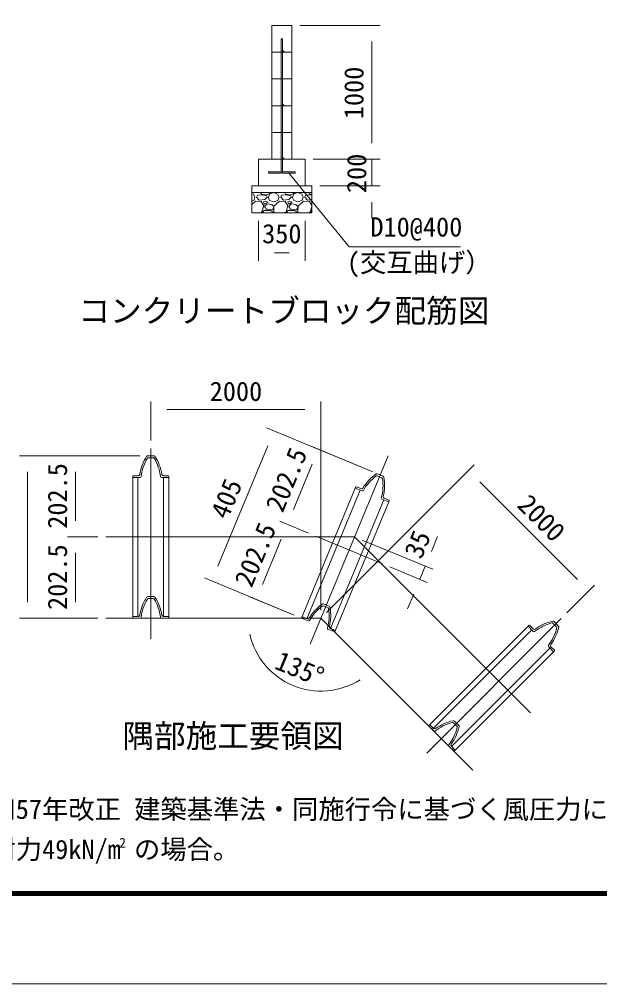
# Model space of a CAD drawing. Units: millimetres, scale not verified, with parts at other scales. Extents: x -12600 to 12600, y -8910 to 8910.
# Drawn here: x 1391 to 5731, y -8910 to -1699 of the extents above; entities that cross this region are included whole.
import ezdxf
from ezdxf.enums import TextEntityAlignment as Align

# ---------------------------------------------------------------- set-up
doc = ezdxf.new("R2010")
doc.units = ezdxf.units.MM
doc.header["$LTSCALE"] = 60
doc.linetypes.add('USER1', pattern=[50.8, 31.75, -6.35, 6.35, -6.35])
doc.layers.add('0-0_D-TTL-TXT', color=7, linetype='Continuous')
for name, color, linetype, lineweight in [('0-1_D-BMK', 2, 'USER1', 13), ('0-2_D-DCR-HCH', 7, 'Continuous', 9), ('0-3_D-STR4', 7, 'Continuous', 9), ('0-4_D-STR1', 1, 'Continuous', 18), ('0-5_D-BGD', 7, 'Continuous', 9), ('0-6_D-STR3', 3, 'Continuous', 13), ('0-7_D-STR-DIM', 7, 'Continuous', 9), ('0-9_D-STR-TXT', 7, 'Continuous', 9), ('0-B_D-TTL', 7, 'Continuous', 9)]:
    doc.layers.add(name, color=color, linetype=linetype, lineweight=lineweight)
doc.styles.add('ＭＳ ゴシック', font='')
doc.styles.get('ＭＳ ゴシック').set_extended_font_data('MS Gothic')

msp = doc.modelspace()

# ---------------------------------------------------------------- linework, layer by layer
at = {"layer": '0-1_D-BMK'}
for p, q in [((2374.29, -6330.57), (2374.29, -4908.07)), ((3566.78, -6370.3), (4149.42, -4963.69)), ((3898.56, -5569.32), (2039.29, -5569.32)), ((4107.55, -5770.32), (3608.65, -5563.67)), ((3898.56, -5569.32), (5213.25, -6884.02)), ((3646.92, -6176.82), (2039.29, -6176.82)), ((3646.92, -6176.82), (4783.69, -7313.59)), ((4438.09, -7185.43), (5443.95, -6179.57))]:
    msp.add_line(p, q, dxfattribs=at)
at = {"layer": '0-2_D-DCR-HCH'}
for p, q in [((3128.72, -3000.25), (3142.62, -3005.46)), ((3142.62, -3005.46), (3153.42, -3028.86)), ((3166.02, -3028.86), (3171.42, -3014.46)), ((3205.62, -3010.86), (3171.42, -3014.46)), ((3202.02, -3005.46), (3195.81, -2994.81)), ((3247.02, -3009.06), (3202.02, -3005.46)), ((3241.62, -3019.86), (3205.62, -3010.86)), ((3243.42, -3028.86), (3241.62, -3019.86)), ((3274.22, -2994.81), (3247.02, -3009.06)), ((3254.22, -3028.86), (3265.02, -3003.66)), ((3265.02, -3003.66), (3293.34, -2994.81)), ((3294.22, -2994.81), (3322.62, -3005.46)), ((3322.62, -3005.46), (3333.42, -3028.86)), ((3346.02, -3028.86), (3351.42, -3014.46)), ((3385.62, -3010.86), (3351.42, -3014.46)), ((3382.02, -3005.46), (3375.81, -2994.81)), ((3427.02, -3009.06), (3382.02, -3005.46)), ((3421.62, -3019.86), (3385.62, -3010.86)), ((3423.42, -3028.86), (3421.62, -3019.86)), ((3454.22, -2994.81), (3427.02, -3009.06)), ((3434.22, -3028.86), (3445.02, -3003.66)), ((3445.02, -3003.66), (3473.34, -2994.81)), ((3474.22, -2994.81), (3502.62, -3005.46)), ((3502.62, -3005.46), (3513.42, -3028.86)), ((3526.02, -3028.86), (3531.42, -3014.46)), ((3565.62, -3010.86), (3531.42, -3014.46)), ((3562.02, -3005.46), (3555.81, -2994.81)), ((3578.72, -3006.8), (3562.02, -3005.46)), ((3578.72, -3014.13), (3565.62, -3010.86)), ((3128.72, -3058.68), (3144.42, -3054.06)), ((3157.02, -3057.66), (3128.72, -3083.5)), ((3144.42, -3054.06), (3153.42, -3028.86)), ((3200.22, -3061.26), (3157.02, -3057.66)), ((3185.82, -3050.46), (3166.02, -3028.86)), ((3227.22, -3046.86), (3185.82, -3050.46)), ((3220.02, -3093.66), (3200.22, -3061.26)), ((3205.62, -3138.66), (3220.02, -3093.66)), ((3230.82, -3057.66), (3218.22, -3063.06)), ((3218.22, -3063.06), (3225.42, -3081.06)), ((3225.42, -3081.06), (3252.42, -3064.86)), ((3243.42, -3079.26), (3225.42, -3097.26)), ((3225.42, -3097.26), (3239.82, -3118.86)), ((3243.42, -3028.86), (3227.22, -3046.86)), ((3252.42, -3064.86), (3230.82, -3057.66)), ((3279.42, -3084.66), (3243.42, -3079.26)), ((3252.42, -3028.86), (3263.22, -3054.06)), ((3263.22, -3054.06), (3293.82, -3063.06)), ((3293.82, -3097.26), (3279.42, -3084.66)), ((3293.82, -3063.06), (3324.42, -3054.06)), ((3295.62, -3095.46), (3293.82, -3133.26)), ((3293.82, -3108.06), (3293.82, -3097.26)), ((3337.02, -3057.66), (3295.62, -3095.46)), ((3324.42, -3054.06), (3333.42, -3028.86)), ((3380.22, -3061.26), (3337.02, -3057.66)), ((3365.82, -3050.46), (3346.02, -3028.86)), ((3407.22, -3046.86), (3365.82, -3050.46)), ((3400.02, -3093.66), (3380.22, -3061.26)), ((3385.62, -3138.66), (3400.02, -3093.66)), ((3410.82, -3057.66), (3398.22, -3063.06)), ((3398.22, -3063.06), (3405.42, -3081.06)), ((3405.42, -3081.06), (3432.42, -3064.86)), ((3423.42, -3079.26), (3405.42, -3097.26)), ((3405.42, -3097.26), (3419.82, -3118.86)), ((3423.42, -3028.86), (3407.22, -3046.86)), ((3432.42, -3064.86), (3410.82, -3057.66)), ((3459.42, -3084.66), (3423.42, -3079.26)), ((3432.42, -3028.86), (3443.22, -3054.06)), ((3443.22, -3054.06), (3473.82, -3063.06)), ((3473.82, -3097.26), (3459.42, -3084.66)), ((3473.82, -3063.06), (3504.42, -3054.06)), ((3475.62, -3095.46), (3473.82, -3133.26)), ((3473.82, -3108.06), (3473.82, -3097.26)), ((3517.02, -3057.66), (3475.62, -3095.46)), ((3504.42, -3054.06), (3513.42, -3028.86)), ((3560.22, -3061.26), (3517.02, -3057.66)), ((3545.82, -3050.46), (3526.02, -3028.86)), ((3578.72, -3047.6), (3545.82, -3050.46)), ((3578.72, -3091.53), (3560.22, -3061.26)), ((3565.62, -3138.66), (3578.72, -3097.72)), ((3578.72, -3062.85), (3578.22, -3063.06)), ((3578.22, -3063.06), (3578.72, -3064.31)), ((3197.66, -3144.81), (3205.62, -3138.66)), ((3206.56, -3144.81), (3221.82, -3127.86)), ((3221.82, -3127.86), (3268.62, -3127.86)), ((3239.82, -3118.86), (3284.82, -3124.26)), ((3268.62, -3127.86), (3292.02, -3144.06)), ((3284.82, -3124.26), (3293.82, -3108.06)), ((3292.02, -3144.06), (3291.81, -3144.81)), ((3293.82, -3133.26), (3298.68, -3144.81)), ((3377.66, -3144.81), (3385.62, -3138.66)), ((3386.56, -3144.81), (3401.82, -3127.86)), ((3419.82, -3118.86), (3464.82, -3124.26)), ((3464.82, -3124.26), (3473.82, -3108.06)), ((3472.02, -3144.06), (3471.81, -3144.81)), ((3473.82, -3133.26), (3478.68, -3144.81)), ((3557.66, -3144.81), (3565.62, -3138.66)), ((3566.56, -3144.81), (3578.72, -3131.3))]:
    msp.add_line(p, q, dxfattribs=at)
msp.add_lwpolyline([(3401.82, -3127.86), (3448.62, -3127.86), (3472.02, -3144.06)], dxfattribs=at)
at = {"layer": '0-3_D-STR4'}
for p, q in [((3528.72, -2944.81), (3528.72, -2744.81)), ((3128.72, -2944.81), (3578.72, -2944.81)), ((3128.72, -2944.81), (3128.72, -3144.81)), ((3578.72, -2944.81), (3578.72, -3144.81)), ((3128.72, -2994.81), (3578.72, -2994.81)), ((3128.72, -3144.81), (3578.72, -3144.81))]:
    msp.add_line(p, q, dxfattribs=at)
msp.add_lwpolyline([(3528.72, -2744.81), (3178.72, -2744.81), (3178.72, -2944.81)], dxfattribs=at)
at = {"layer": '0-4_D-STR1'}
for p, q in [((2351.77, -4961.82), (2396.81, -4961.82)), ((2354.96, -4976.82), (2393.62, -4976.82)), ((2239.29, -5123.82), (2239.29, -5116.32)), ((2239.29, -5123.82), (2239.29, -5116.32)), ((2280.02, -5111.82), (2243.79, -5111.82)), ((2468.57, -5111.82), (2504.79, -5111.82)), ((2509.29, -5123.82), (2509.29, -5116.32)), ((4066.98, -5112.2), (4102.7, -5126.99)), ((4069.78, -5097.12), (4111.38, -5114.35)), ((2294.35, -5123.82), (2239.29, -5123.82)), ((2239.29, -6176.82), (2239.29, -5123.82)), ((2278.29, -6164.82), (2278.29, -5123.82)), ((2454.23, -5123.82), (2509.29, -5123.82)), ((2470.29, -5123.82), (2470.29, -6164.82)), ((2509.29, -5123.82), (2509.29, -6176.82)), ((3500.9, -6176.59), (3903.86, -5203.74)), ((3541.52, -6180.43), (3939.89, -5218.67)), ((3903.86, -5203.74), (3906.73, -5196.81)), ((3903.86, -5203.74), (3906.73, -5196.81)), ((3954.73, -5224.81), (3903.86, -5203.74)), ((3946.08, -5208.24), (3912.61, -5194.38)), ((4117.28, -5292.14), (3718.9, -6253.9)), ((4153.31, -5307.07), (3750.34, -6279.91)), ((4102.44, -5286), (4153.31, -5307.07)), ((4120.28, -5280.4), (4153.74, -5294.26)), ((4153.31, -5307.07), (4156.18, -5300.14)), ((2351.77, -6014.82), (2396.81, -6014.82)), ((2354.96, -6029.82), (2393.62, -6029.82)), ((3664.02, -6085.04), (3699.73, -6099.84)), ((3666.81, -6069.96), (3708.42, -6087.2)), ((2239.29, -6176.82), (2239.29, -6169.32)), ((2239.29, -6176.82), (2239.29, -6169.32)), ((2294.35, -6176.82), (2239.29, -6176.82)), ((2280.02, -6164.82), (2243.79, -6164.82)), ((2454.23, -6176.82), (2509.29, -6176.82)), ((2468.57, -6164.82), (2504.79, -6164.82)), ((2509.29, -6176.82), (2509.29, -6169.32)), ((3500.9, -6176.59), (3503.77, -6169.66)), ((3500.9, -6176.59), (3503.77, -6169.66)), ((3551.77, -6197.66), (3500.9, -6176.59)), ((3543.11, -6181.09), (3509.65, -6167.22)), ((5390.02, -6201.65), (5421.86, -6233.5)), ((3699.47, -6258.84), (3750.34, -6279.91)), ((3717.31, -6253.24), (3750.78, -6267.1)), ((3750.34, -6279.91), (3753.21, -6272.98)), ((4451.35, -6981.25), (5195.93, -6236.66)), ((4487.41, -7000.34), (5223.51, -6264.24)), ((5195.93, -6236.66), (5201.23, -6231.36)), ((5195.93, -6236.66), (5201.23, -6231.36)), ((5234.86, -6275.6), (5195.93, -6236.66)), ((5233.21, -6256.98), (5207.6, -6231.36)), ((5381.67, -6214.51), (5409, -6241.85)), ((5359.27, -6400.01), (4623.17, -7136.1)), ((5347.91, -6388.65), (5386.85, -6427.58)), ((5366.54, -6390.3), (5392.15, -6415.92)), ((5386.85, -6427.58), (4642.27, -7172.17)), ((5386.85, -6427.58), (5392.15, -6422.28)), ((4451.35, -6981.25), (4456.65, -6975.94)), ((4451.35, -6981.25), (4456.65, -6975.94)), ((4490.28, -7020.18), (4451.35, -6981.25)), ((4488.63, -7001.56), (4463.01, -6975.94)), ((4637.08, -6959.1), (4664.42, -6986.43)), ((4645.43, -6946.23), (4677.28, -6978.08)), ((4603.33, -7133.23), (4642.27, -7172.17)), ((4621.95, -7134.88), (4647.57, -7160.5)), ((4642.27, -7172.17), (4647.57, -7166.86))]:
    msp.add_line(p, q, dxfattribs=at)
for centre, radius, start, end in [((2647.29, -5158.92), 360, 147.73028, 170.85863), ((2351.77, -4972.32), 10.5, 90, 147.73028), ((2396.81, -4972.32), 10.5, 32.26972, 90), ((2101.29, -5158.92), 360, 9.14137, 32.26972), ((2647.29, -5158.92), 348, 149.15113, 173.11764), ((2354.96, -4984.32), 7.5, 90, 149.15113), ((2393.62, -4984.32), 7.5, 30.84887, 90), ((2101.29, -5158.92), 348, 6.88236, 30.84887), ((2243.79, -5116.32), 4.5, 90, 180), ((2280.02, -5099.82), 12, 270, 350.85863), ((2294.35, -5116.32), 7.5, 270, 353.11764), ((2454.23, -5116.32), 7.5, 186.88236, 270), ((2468.57, -5099.82), 12, 189.14137, 270), ((2504.79, -5116.32), 4.5, 0, 90), ((4267.37, -5392.31), 360, 125.23028, 148.35863), ((4267.37, -5392.31), 348, 126.65113, 150.61764), ((4064.11, -5119.13), 7.5, 67.5, 126.65113), ((4065.76, -5106.82), 10.5, 67.5, 125.23028), ((4107.37, -5124.05), 10.5, 9.76972, 67.5), ((3762.93, -5183.36), 348, 344.38236, 8.34887), ((4099.83, -5133.92), 7.5, 8.34887, 67.5), ((3762.93, -5183.36), 360, 346.64137, 9.76972), ((3910.89, -5198.54), 4.5, 67.5, 157.5), ((3950.67, -5197.15), 12, 247.5, 328.35863), ((3957.6, -5217.88), 7.5, 247.5, 330.61764), ((4105.31, -5279.07), 7.5, 164.38236, 247.5), ((4124.87, -5269.31), 12, 166.64137, 247.5), ((4152.02, -5298.42), 4.5, 337.5, 67.5), ((2647.29, -6211.92), 360, 147.73028, 170.85863), ((2647.29, -6211.92), 348, 149.15113, 173.11764), ((2351.77, -6025.32), 10.5, 90, 147.73028), ((2354.96, -6037.32), 7.5, 90, 149.15113), ((2393.62, -6037.32), 7.5, 30.84887, 90), ((2396.81, -6025.32), 10.5, 32.26972, 90), ((2101.29, -6211.92), 348, 6.88236, 30.84887), ((2101.29, -6211.92), 360, 9.14137, 32.26972), ((3864.41, -6365.15), 360, 125.23028, 148.35863), ((3864.41, -6365.15), 348, 126.65113, 150.61764), ((3661.15, -6091.97), 7.5, 67.5, 126.65113), ((3662.79, -6079.66), 10.5, 67.5, 125.23028), ((3359.97, -6156.21), 348, 344.38236, 8.34887), ((3696.86, -6106.76), 7.5, 8.34887, 67.5), ((3704.4, -6096.9), 10.5, 9.76972, 67.5), ((3359.97, -6156.21), 360, 346.64137, 9.76972), ((2243.79, -6169.32), 4.5, 90, 180), ((2280.02, -6152.82), 12, 270, 350.85863), ((2294.35, -6169.32), 7.5, 270, 353.11764), ((2454.23, -6169.32), 7.5, 186.88236, 270), ((2468.57, -6152.82), 12, 189.14137, 270), ((2504.79, -6169.32), 4.5, 0, 90), ((3507.92, -6171.38), 4.5, 67.5, 157.5), ((3547.7, -6170), 12, 247.5, 328.35863), ((3554.64, -6190.73), 7.5, 247.5, 330.61764), ((5459.61, -6549.98), 360, 102.73028, 125.85863), ((5382.59, -6209.07), 10.5, 45, 102.73028), ((3702.34, -6251.91), 7.5, 164.38236, 247.5), ((3721.9, -6242.15), 12, 166.64137, 247.5), ((3749.06, -6271.26), 4.5, 337.5, 67.5), ((5204.42, -6234.54), 4.5, 45, 135), ((5241.7, -6248.49), 12, 225, 305.85863), ((5459.61, -6549.98), 348, 104.15113, 128.11764), ((5073.53, -6163.9), 348, 321.88236, 345.84887), ((5073.53, -6163.9), 360, 324.14137, 347.26972), ((5376.36, -6219.82), 7.5, 45, 104.15113), ((5403.7, -6247.15), 7.5, 345.84887, 45), ((5414.44, -6240.92), 10.5, 347.26972, 45), ((5240.17, -6270.3), 7.5, 225, 308.11764), ((5353.22, -6383.35), 7.5, 141.88236, 225), ((5375.02, -6381.82), 12, 144.14137, 225), ((5388.97, -6419.1), 4.5, 315, 45), ((4459.83, -6979.13), 4.5, 45, 135), ((4715.03, -7294.57), 348, 104.15113, 128.11764), ((4715.03, -7294.57), 360, 102.73028, 125.85863), ((4328.95, -6908.49), 348, 321.88236, 345.84887), ((4328.95, -6908.49), 360, 324.14137, 347.26972), ((4631.78, -6964.4), 7.5, 45, 104.15113), ((4638.01, -6953.66), 10.5, 45, 102.73028), ((4659.11, -6991.73), 7.5, 345.84887, 45), ((4669.86, -6985.5), 10.5, 347.26972, 45), ((4497.11, -6993.07), 12, 225, 305.85863), ((4495.58, -7014.88), 7.5, 225, 308.11764), ((4608.63, -7127.93), 7.5, 141.88236, 225), ((4630.44, -7126.4), 12, 144.14137, 225), ((4644.39, -7163.68), 4.5, 315, 45)]:
    msp.add_arc(centre, radius, start, end, dxfattribs=at)
at = {"layer": '0-5_D-BGD'}
for p, q in [((3278.72, -1744.81), (3278.72, -2744.81)), ((3428.72, -1744.81), (3278.72, -1744.81)), ((3428.72, -1744.81), (3428.72, -2744.81)), ((3428.72, -1944.81), (3278.72, -1944.81)), ((3428.72, -2144.81), (3278.72, -2144.81)), ((3428.72, -2344.81), (3278.72, -2344.81)), ((3428.72, -2544.81), (3278.72, -2544.81))]:
    msp.add_line(p, q, dxfattribs=at)
at = {"layer": '0-6_D-STR3'}
for p, q in [((3348.72, -1844.81), (3348.72, -2834.81)), ((3358.72, -1844.81), (3348.72, -1844.81)), ((3358.72, -1844.81), (3358.72, -2834.81)), ((3253.72, -2839.81), (3343.72, -2839.81)), ((3253.72, -2849.81), (3253.72, -2839.81)), ((3253.72, -2849.81), (3343.72, -2849.81)), ((3363.72, -2839.81), (3453.72, -2839.81)), ((3363.72, -2849.81), (3453.72, -2849.81)), ((3453.72, -2839.81), (3453.72, -2849.81))]:
    msp.add_line(p, q, dxfattribs=at)
for centre in [(3363.72, -1939.81), (3363.72, -2339.81), (3363.72, -2739.81)]:
    msp.add_circle(centre, 5, dxfattribs=at)
for centre, radius, start, end in [((3343.72, -2834.81), 5, 270, 0), ((3343.72, -2834.81), 15, 270, 0), ((3363.72, -2834.81), 15, 228.18969, 270), ((3363.72, -2834.81), 5, 180, 270)]:
    msp.add_arc(centre, radius, start, end, dxfattribs=at)
at = {"layer": '0-7_D-STR-DIM'}
for p, q in [((3488.72, -1744.81), (4088.41, -1744.81)), ((4028.41, -2624.81), (4028.41, -1864.81)), ((4028.41, -2624.81), (4028.41, -2504.81)), ((3588.72, -2744.81), (4088.41, -2744.81)), ((3588.72, -2744.81), (4088.41, -2744.81)), ((4028.41, -2944.81), (4028.41, -2744.81)), ((3638.72, -2944.81), (4088.41, -2944.81)), ((4028.41, -3064.81), (4028.41, -3184.81)), ((3178.72, -3204.81), (3178.72, -3504.81)), ((3528.72, -3204.81), (3528.72, -3504.81)), ((3298.72, -3444.81), (3408.72, -3444.81)), ((2374.29, -4848.07), (2374.29, -4555.99)), ((3646.92, -6116.82), (3646.92, -4555.99)), ((2494.29, -4615.99), (3526.92, -4615.99)), ((4035.15, -5082.78), (3240.21, -4753.5)), ((3249.72, -4887.33), (2876.6, -5788.11)), ((4035.15, -5082.78), (3572.81, -4891.27)), ((2291.77, -4961.82), (1391.51, -4961.82)), ((2291.77, -4961.82), (1751.51, -4961.82)), ((3582.32, -5025.09), (3441.68, -5364.62)), ((3689.35, -6134.4), (4793.02, -5030.72)), ((1451.51, -5081.82), (1451.51, -6056.82)), ((1811.51, -5449.32), (1811.51, -5081.82)), ((5565.63, -5888.18), (4835.45, -5158)), ((3553.22, -5540.71), (3340.33, -5452.52)), ((3553.22, -5540.71), (3340.33, -5452.52)), ((1979.29, -5569.32), (1751.51, -5569.32)), ((1979.29, -5569.32), (1751.51, -5569.32)), ((3349.84, -5586.35), (3209.2, -5925.88)), ((3953.99, -5592.28), (4482.61, -5811.25)), ((4473.1, -5677.42), (4519.02, -5566.55)), ((1811.51, -6056.82), (1811.51, -5689.32)), ((4162.98, -5793.28), (4442.16, -5908.92)), ((4386.72, -5885.96), (4427.18, -5788.29)), ((3446.03, -6153.86), (2775.25, -5876.02)), ((5486.37, -6137.14), (5692.91, -5930.61)), ((3446.03, -6153.86), (3107.85, -6013.78)), ((4340.8, -5996.82), (4294.88, -6107.69)), ((1979.29, -6176.82), (1391.51, -6176.82)), ((1979.29, -6176.82), (1751.51, -6176.82))]:
    msp.add_line(p, q, dxfattribs=at)
msp.add_arc((3646.92, -6176.82), 545.32, 192.6338, 302.3662, dxfattribs=at)
at = {"layer": '0-9_D-STR-TXT'}
msp.add_lwpolyline([(4691.36, -3400.69), (3857.87, -3400.69), (3409.98, -2851.36)], dxfattribs=at)
at = {"layer": '0-B_D-TTL', "color": 2, "lineweight": 18}
msp.add_lwpolyline([(-12600, 8910), (12600, 8910), (12600, -8910), (-12600, -8910)], close=True, dxfattribs=at)
at = {"layer": '0-B_D-TTL'}
for points in [[(-11790, 8250), (11790, 8250), (11790, -8250), (-11790, -8250)], [(-11782.5, 8242.5), (11782.5, 8242.5), (11782.5, -8242.5), (-11782.5, -8242.5)], [(-11775, 8235), (11775, 8235), (11775, -8235), (-11775, -8235)], [(-11767.5, 8227.5), (11767.5, 8227.5), (11767.5, -8227.5), (-11767.5, -8227.5)], [(-11760, 8220), (11760, 8220), (11760, -8220), (-11760, -8220)]]:
    msp.add_lwpolyline(points, close=True, dxfattribs=at)

# ---------------------------------------------------------------- texts
at = {"layer": '0-0_D-TTL-TXT', "style": 'ＭＳ ゴシック'}
for s, height, p in [('コンクリートブロック配筋図', 173.3, (1833.31, -4016.78)), ('隅部施工要領図', 173.3, (2162.07, -7195.54)), ('（設計条件）風荷重：昭和57年改正 建築基準法・同施行令に基づく風圧力に準拠。', 144.3, (-997.35, -7720.81)), ('（基礎条件）長期許容地耐力49kN/m の場合。', 144.3, (-997.35, -8020.81)), ('2', 72.14, (2139.07, -7913.38))]:
    msp.add_text(s, height=height, dxfattribs=at).set_placement(p, align=Align.BOTTOM_LEFT)
at = {"layer": '0-7_D-STR-DIM', "style": 'ＭＳ ゴシック'}
for s, rotation, p in [('1000', 90, (4008.17, -2445.51)), ('200', 90, (4028.67, -2998.07)), ('202.5', 67.5, (3400.48, -5411.2)), ('202.5', 90, (1791.27, -5508.12)), ('405', 67.5, (2989.53, -5462.6)), ('2000', 315, (5076.44, -5370.36)), ('202.5', 67.5, (3168, -5972.45)), ('35', 67.5, (4437.45, -5758.9)), ('202.5', 90, (1791.27, -6115.62)), ('135°', 337.5, (3274.97, -6591.09))]:
    msp.add_text(s, height=144.3, rotation=rotation, dxfattribs=at).set_placement(p, align=Align.BOTTOM_LEFT)
for s, p in [('350', (3207.09, -3416.92)), ('2000', (2814.86, -4595.75))]:
    msp.add_text(s, height=144.3, dxfattribs=at).set_placement(p, align=Align.BOTTOM_LEFT)
at = {"layer": '0-9_D-STR-TXT', "style": 'ＭＳ ゴシック'}
for s, p in [('D10@400', (4016.74, -3366.36)), ('(交互曲げ）', (3840.67, -3632.16))]:
    msp.add_text(s, height=144.3, dxfattribs=at).set_placement(p, align=Align.BOTTOM_LEFT)

doc.saveas('drawing.dxf')
